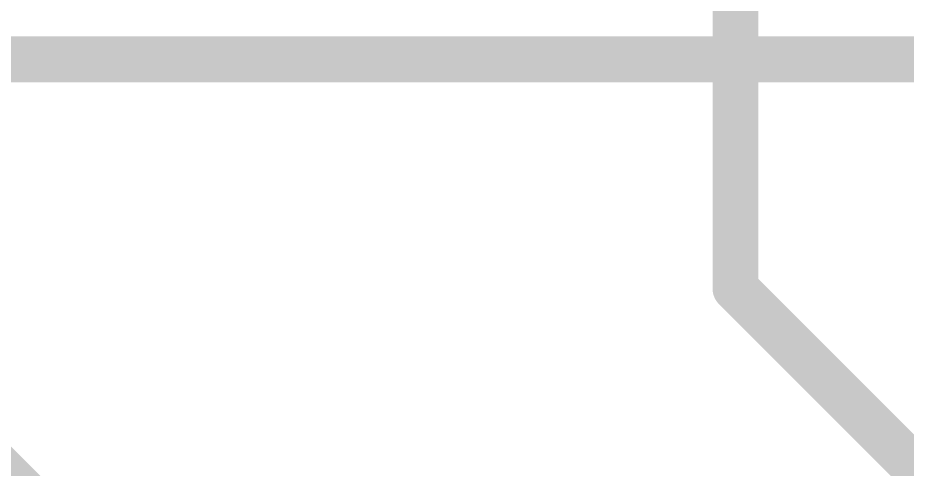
# Model space of a CAD drawing. Extents: x -15.6 to 82.7, y -6.5 to 54.7.
# Drawn here: x 43.006 to 47.944, y 45.986 to 48.491 of the extents above; entities that cross this region are included whole.
import ezdxf

# ---------------------------------------------------------------- set-up
doc = ezdxf.new("R2010")
doc.units = 0
doc.layers.add('1', color=12, linetype='CONTINUOUS')
doc.layers.add('16', color=132, linetype='CONTINUOUS')

msp = doc.modelspace()

# ---------------------------------------------------------------- linework, layer by layer
at = {"layer": '1', "const_width": 0.254}
for points in [[(46.99, 46.99), (46.99, 50.8)], [(43.18, 45.72), (41.91, 46.99)], [(48.26, 45.72), (46.99, 46.99)]]:
    msp.add_lwpolyline(points, dxfattribs=at)
at = {"layer": '1', "const_width": 0.127}
for points in [[(47.0349, 47.0349, 1), (46.9451, 46.9451)], [(46.9265, 46.99, 1), (47.0535, 46.99)]]:
    msp.add_lwpolyline(points, format="xyb", dxfattribs=at)
at = {"layer": '16', "const_width": 0.254}
msp.add_lwpolyline([(5.08, 48.26), (67.31, 48.26)], dxfattribs=at)

doc.saveas('drawing.dxf')
